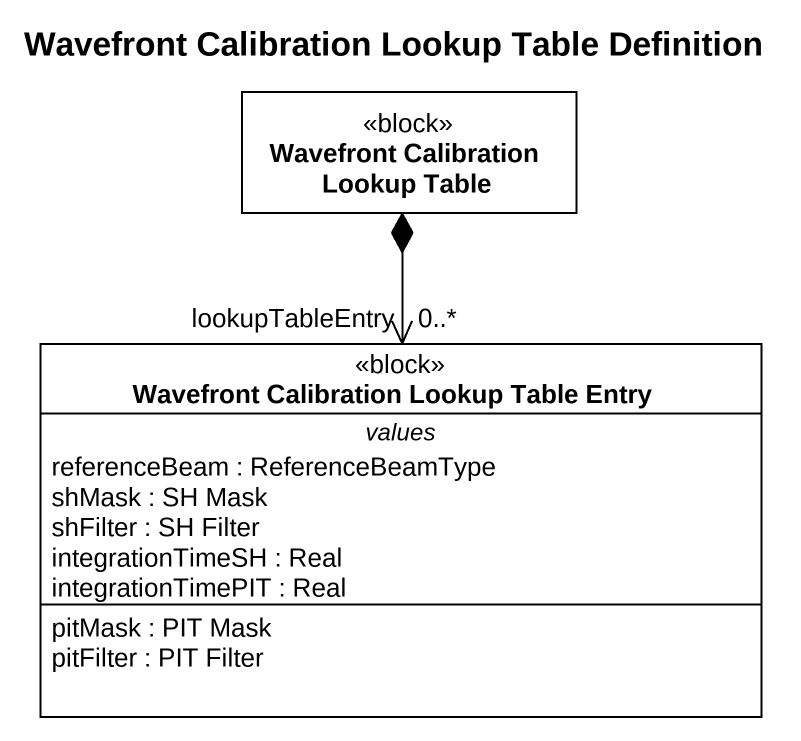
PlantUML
@startuml
title Wavefront Calibration Lookup Table Definition
hide circle
hide empty members
class "Wavefront Calibration Lookup Table" as Wavefront_Calibration <<block>>
class "Wavefront Calibration Lookup Table Entry" as Wavefront_Calibration_2 <<block>> {
  -- values --
  referenceBeam : ReferenceBeamType
  shMask : SH Mask
  shFilter : SH Filter
  integrationTimeSH : Real
  integrationTimePIT : Real
  --
  pitMask : PIT Mask
  pitFilter : PIT Filter
}
Wavefront_Calibration *--> "lookupTableEntry\n0..*" Wavefront_Calibration_2
@enduml
